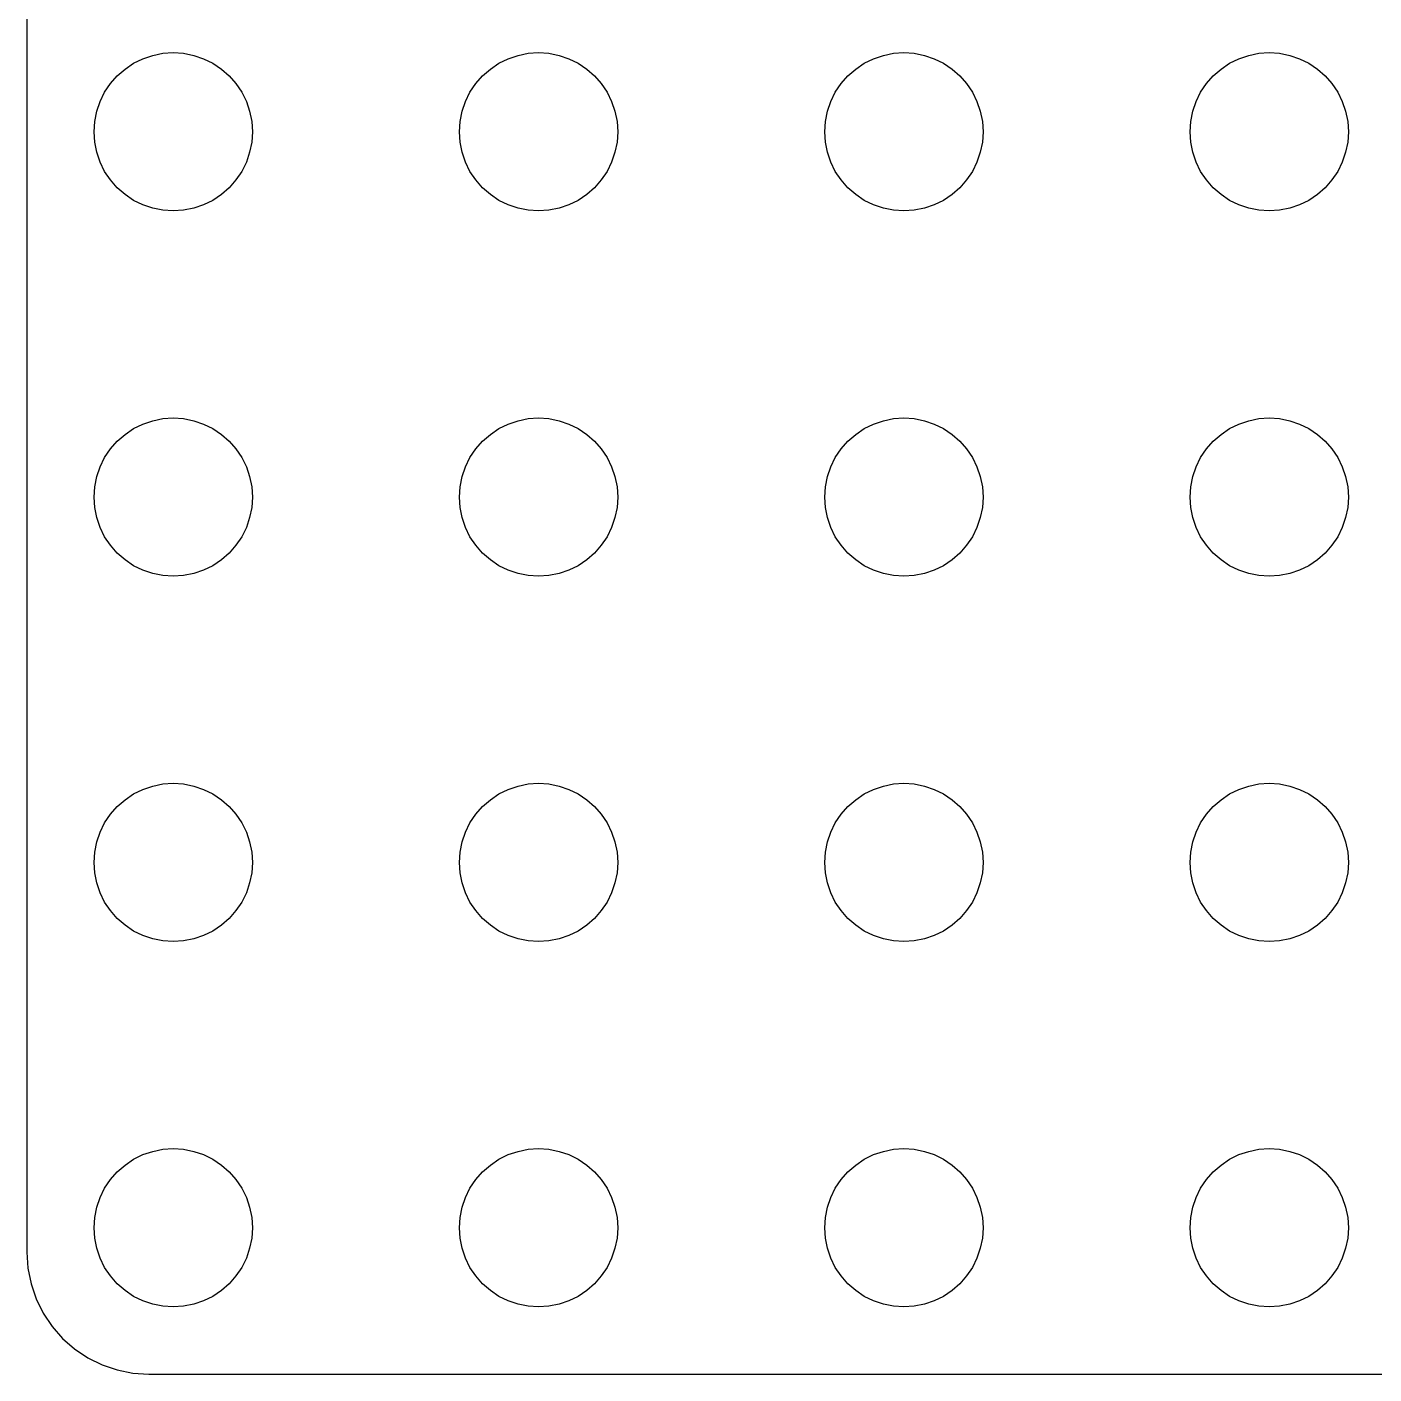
# Model space of a CAD drawing. Header units: metres. Extents: x -111 to 111, y -111 to 111.
# Drawn here: x -111 to -55.7, y -111 to -55.7 of the extents above; entities that cross this region are included whole.
import ezdxf

# ---------------------------------------------------------------- set-up
doc = ezdxf.new("R2010")
doc.units = ezdxf.units.M

msp = doc.modelspace()

# ---------------------------------------------------------------- linework, layer by layer
for p, q in [((-111.005, 106.005), (-111.005, -106.005)), ((-106.244, -56.9974), (-105.841, -56.8607)), ((-105.841, -56.8607), (-105.424, -56.7778)), ((-105.424, -56.7778), (-105, -56.75)), ((-105, -56.75), (-104.576, -56.7778)), ((-104.576, -56.7778), (-104.159, -56.8607)), ((-104.159, -56.8607), (-103.756, -56.9974)), ((-91.2437, -56.9974), (-90.8412, -56.8607)), ((-90.8412, -56.8607), (-90.4242, -56.7778)), ((-90.4242, -56.7778), (-90, -56.75)), ((-90, -56.75), (-89.5758, -56.7778)), ((-89.5758, -56.7778), (-89.1588, -56.8607)), ((-89.1588, -56.8607), (-88.7563, -56.9974)), ((-76.2437, -56.9974), (-75.8412, -56.8607)), ((-75.8412, -56.8607), (-75.4242, -56.7778)), ((-75.4242, -56.7778), (-75, -56.75)), ((-75, -56.75), (-74.5758, -56.7778)), ((-74.5758, -56.7778), (-74.1588, -56.8607)), ((-74.1588, -56.8607), (-73.7563, -56.9974)), ((-61.2437, -56.9974), (-60.8412, -56.8607)), ((-60.8412, -56.8607), (-60.4242, -56.7778)), ((-60.4242, -56.7778), (-60, -56.75)), ((-60, -56.75), (-59.5758, -56.7778)), ((-59.5758, -56.7778), (-59.1588, -56.8607)), ((-59.1588, -56.8607), (-58.7563, -56.9974)), ((-107.298, -57.7019), (-106.978, -57.4216)), ((-106.978, -57.4216), (-106.625, -57.1854)), ((-106.625, -57.1854), (-106.244, -56.9974)), ((-103.756, -56.9974), (-103.375, -57.1854)), ((-103.375, -57.1854), (-103.022, -57.4216)), ((-103.022, -57.4216), (-102.702, -57.7019)), ((-92.2981, -57.7019), (-91.9785, -57.4216)), ((-91.9785, -57.4216), (-91.625, -57.1854)), ((-91.625, -57.1854), (-91.2437, -56.9974)), ((-88.7563, -56.9974), (-88.375, -57.1854)), ((-88.375, -57.1854), (-88.0215, -57.4216)), ((-88.0215, -57.4216), (-87.7019, -57.7019)), ((-77.2981, -57.7019), (-76.9785, -57.4216)), ((-76.9785, -57.4216), (-76.625, -57.1854)), ((-76.625, -57.1854), (-76.2437, -56.9974)), ((-73.7563, -56.9974), (-73.375, -57.1854)), ((-73.375, -57.1854), (-73.0215, -57.4216)), ((-73.0215, -57.4216), (-72.7019, -57.7019)), ((-62.2981, -57.7019), (-61.9785, -57.4216)), ((-61.9785, -57.4216), (-61.625, -57.1854)), ((-61.625, -57.1854), (-61.2437, -56.9974)), ((-58.7563, -56.9974), (-58.375, -57.1854)), ((-58.375, -57.1854), (-58.0215, -57.4216)), ((-58.0215, -57.4216), (-57.7019, -57.7019)), ((-107.815, -58.375), (-107.578, -58.0215)), ((-107.578, -58.0215), (-107.298, -57.7019)), ((-102.702, -57.7019), (-102.422, -58.0215)), ((-102.422, -58.0215), (-102.185, -58.375)), ((-92.8146, -58.375), (-92.5784, -58.0215)), ((-92.5784, -58.0215), (-92.2981, -57.7019)), ((-87.7019, -57.7019), (-87.4216, -58.0215)), ((-87.4216, -58.0215), (-87.1854, -58.375)), ((-77.8146, -58.375), (-77.5784, -58.0215)), ((-77.5784, -58.0215), (-77.2981, -57.7019)), ((-72.7019, -57.7019), (-72.4216, -58.0215)), ((-72.4216, -58.0215), (-72.1854, -58.375)), ((-62.8146, -58.375), (-62.5784, -58.0215)), ((-62.5784, -58.0215), (-62.2981, -57.7019)), ((-57.7019, -57.7019), (-57.4216, -58.0215)), ((-57.4216, -58.0215), (-57.1854, -58.375)), ((-108.003, -58.7563), (-107.815, -58.375)), ((-102.185, -58.375), (-101.997, -58.7563)), ((-93.0026, -58.7563), (-92.8146, -58.375)), ((-87.1854, -58.375), (-86.9974, -58.7563)), ((-78.0026, -58.7563), (-77.8146, -58.375)), ((-72.1854, -58.375), (-71.9974, -58.7563)), ((-63.0026, -58.7563), (-62.8146, -58.375)), ((-57.1854, -58.375), (-56.9974, -58.7563)), ((-108.222, -59.5758), (-108.139, -59.1588)), ((-108.139, -59.1588), (-108.003, -58.7563)), ((-101.997, -58.7563), (-101.861, -59.1588)), ((-101.861, -59.1588), (-101.778, -59.5758)), ((-93.2222, -59.5758), (-93.1393, -59.1588)), ((-93.1393, -59.1588), (-93.0026, -58.7563)), ((-86.9974, -58.7563), (-86.8607, -59.1588)), ((-86.8607, -59.1588), (-86.7778, -59.5758)), ((-78.2222, -59.5758), (-78.1393, -59.1588)), ((-78.1393, -59.1588), (-78.0026, -58.7563)), ((-71.9974, -58.7563), (-71.8607, -59.1588)), ((-71.8607, -59.1588), (-71.7778, -59.5758)), ((-63.2222, -59.5758), (-63.1393, -59.1588)), ((-63.1393, -59.1588), (-63.0026, -58.7563)), ((-56.9974, -58.7563), (-56.8607, -59.1588)), ((-56.8607, -59.1588), (-56.7778, -59.5758)), ((-108.25, -60), (-108.222, -59.5758)), ((-101.778, -59.5758), (-101.75, -60)), ((-93.25, -60), (-93.2222, -59.5758)), ((-86.7778, -59.5758), (-86.75, -60)), ((-78.25, -60), (-78.2222, -59.5758)), ((-71.7778, -59.5758), (-71.75, -60)), ((-63.25, -60), (-63.2222, -59.5758)), ((-56.7778, -59.5758), (-56.75, -60)), ((-108.222, -60.4242), (-108.25, -60)), ((-101.75, -60), (-101.778, -60.4242)), ((-93.2222, -60.4242), (-93.25, -60)), ((-86.75, -60), (-86.7778, -60.4242)), ((-78.2222, -60.4242), (-78.25, -60)), ((-71.75, -60), (-71.7778, -60.4242)), ((-63.2222, -60.4242), (-63.25, -60)), ((-56.75, -60), (-56.7778, -60.4242)), ((-108.139, -60.8412), (-108.222, -60.4242)), ((-108.003, -61.2437), (-108.139, -60.8412)), ((-101.861, -60.8412), (-101.997, -61.2437)), ((-101.778, -60.4242), (-101.861, -60.8412)), ((-93.1393, -60.8412), (-93.2222, -60.4242)), ((-93.0026, -61.2437), (-93.1393, -60.8412)), ((-86.8607, -60.8412), (-86.9974, -61.2437)), ((-86.7778, -60.4242), (-86.8607, -60.8412)), ((-78.1393, -60.8412), (-78.2222, -60.4242)), ((-78.0026, -61.2437), (-78.1393, -60.8412)), ((-71.8607, -60.8412), (-71.9974, -61.2437)), ((-71.7778, -60.4242), (-71.8607, -60.8412)), ((-63.1393, -60.8412), (-63.2222, -60.4242)), ((-63.0026, -61.2437), (-63.1393, -60.8412)), ((-56.8607, -60.8412), (-56.9974, -61.2437)), ((-56.7778, -60.4242), (-56.8607, -60.8412)), ((-107.815, -61.625), (-108.003, -61.2437)), ((-101.997, -61.2437), (-102.185, -61.625)), ((-92.8146, -61.625), (-93.0026, -61.2437)), ((-86.9974, -61.2437), (-87.1854, -61.625)), ((-77.8146, -61.625), (-78.0026, -61.2437)), ((-71.9974, -61.2437), (-72.1854, -61.625)), ((-62.8146, -61.625), (-63.0026, -61.2437)), ((-56.9974, -61.2437), (-57.1854, -61.625)), ((-107.578, -61.9785), (-107.815, -61.625)), ((-102.185, -61.625), (-102.422, -61.9785)), ((-92.5784, -61.9785), (-92.8146, -61.625)), ((-87.1854, -61.625), (-87.4216, -61.9785)), ((-77.5784, -61.9785), (-77.8146, -61.625)), ((-72.1854, -61.625), (-72.4216, -61.9785)), ((-62.5784, -61.9785), (-62.8146, -61.625)), ((-57.1854, -61.625), (-57.4216, -61.9785)), ((-107.298, -62.2981), (-107.578, -61.9785)), ((-106.978, -62.5784), (-107.298, -62.2981)), ((-102.702, -62.2981), (-103.022, -62.5784)), ((-102.422, -61.9785), (-102.702, -62.2981)), ((-92.2981, -62.2981), (-92.5784, -61.9785)), ((-91.9785, -62.5784), (-92.2981, -62.2981)), ((-87.7019, -62.2981), (-88.0215, -62.5784)), ((-87.4216, -61.9785), (-87.7019, -62.2981)), ((-77.2981, -62.2981), (-77.5784, -61.9785)), ((-76.9785, -62.5784), (-77.2981, -62.2981)), ((-72.7019, -62.2981), (-73.0215, -62.5784)), ((-72.4216, -61.9785), (-72.7019, -62.2981)), ((-62.2981, -62.2981), (-62.5784, -61.9785)), ((-61.9785, -62.5784), (-62.2981, -62.2981)), ((-57.7019, -62.2981), (-58.0215, -62.5784)), ((-57.4216, -61.9785), (-57.7019, -62.2981)), ((-106.625, -62.8146), (-106.978, -62.5784)), ((-106.244, -63.0026), (-106.625, -62.8146)), ((-105.841, -63.1393), (-106.244, -63.0026)), ((-103.756, -63.0026), (-104.159, -63.1393)), ((-103.375, -62.8146), (-103.756, -63.0026)), ((-103.022, -62.5784), (-103.375, -62.8146)), ((-91.625, -62.8146), (-91.9785, -62.5784)), ((-91.2437, -63.0026), (-91.625, -62.8146)), ((-90.8412, -63.1393), (-91.2437, -63.0026)), ((-88.7563, -63.0026), (-89.1588, -63.1393)), ((-88.375, -62.8146), (-88.7563, -63.0026)), ((-88.0215, -62.5784), (-88.375, -62.8146)), ((-76.625, -62.8146), (-76.9785, -62.5784)), ((-76.2437, -63.0026), (-76.625, -62.8146)), ((-75.8412, -63.1393), (-76.2437, -63.0026)), ((-73.7563, -63.0026), (-74.1588, -63.1393)), ((-73.375, -62.8146), (-73.7563, -63.0026)), ((-73.0215, -62.5784), (-73.375, -62.8146)), ((-61.625, -62.8146), (-61.9785, -62.5784)), ((-61.2437, -63.0026), (-61.625, -62.8146)), ((-60.8412, -63.1393), (-61.2437, -63.0026)), ((-58.7563, -63.0026), (-59.1588, -63.1393)), ((-58.375, -62.8146), (-58.7563, -63.0026)), ((-58.0215, -62.5784), (-58.375, -62.8146)), ((-105.424, -63.2222), (-105.841, -63.1393)), ((-105, -63.25), (-105.424, -63.2222)), ((-104.576, -63.2222), (-105, -63.25)), ((-104.159, -63.1393), (-104.576, -63.2222)), ((-90.4242, -63.2222), (-90.8412, -63.1393)), ((-90, -63.25), (-90.4242, -63.2222)), ((-89.5758, -63.2222), (-90, -63.25)), ((-89.1588, -63.1393), (-89.5758, -63.2222)), ((-75.4242, -63.2222), (-75.8412, -63.1393)), ((-75, -63.25), (-75.4242, -63.2222)), ((-74.5758, -63.2222), (-75, -63.25)), ((-74.1588, -63.1393), (-74.5758, -63.2222)), ((-60.4242, -63.2222), (-60.8412, -63.1393)), ((-60, -63.25), (-60.4242, -63.2222)), ((-59.5758, -63.2222), (-60, -63.25)), ((-59.1588, -63.1393), (-59.5758, -63.2222)), ((-106.244, -71.9974), (-105.841, -71.8607)), ((-105.841, -71.8607), (-105.424, -71.7778)), ((-105.424, -71.7778), (-105, -71.75)), ((-105, -71.75), (-104.576, -71.7778)), ((-104.576, -71.7778), (-104.159, -71.8607)), ((-104.159, -71.8607), (-103.756, -71.9974)), ((-91.2437, -71.9974), (-90.8412, -71.8607)), ((-90.8412, -71.8607), (-90.4242, -71.7778)), ((-90.4242, -71.7778), (-90, -71.75)), ((-90, -71.75), (-89.5758, -71.7778)), ((-89.5758, -71.7778), (-89.1588, -71.8607)), ((-89.1588, -71.8607), (-88.7563, -71.9974)), ((-76.2437, -71.9974), (-75.8412, -71.8607)), ((-75.8412, -71.8607), (-75.4242, -71.7778)), ((-75.4242, -71.7778), (-75, -71.75)), ((-75, -71.75), (-74.5758, -71.7778)), ((-74.5758, -71.7778), (-74.1588, -71.8607)), ((-74.1588, -71.8607), (-73.7563, -71.9974)), ((-61.2437, -71.9974), (-60.8412, -71.8607)), ((-60.8412, -71.8607), (-60.4242, -71.7778)), ((-60.4242, -71.7778), (-60, -71.75)), ((-60, -71.75), (-59.5758, -71.7778)), ((-59.5758, -71.7778), (-59.1588, -71.8607)), ((-59.1588, -71.8607), (-58.7563, -71.9974)), ((-107.298, -72.7019), (-106.978, -72.4216)), ((-106.978, -72.4216), (-106.625, -72.1854)), ((-106.625, -72.1854), (-106.244, -71.9974)), ((-103.756, -71.9974), (-103.375, -72.1854)), ((-103.375, -72.1854), (-103.022, -72.4216)), ((-103.022, -72.4216), (-102.702, -72.7019)), ((-92.2981, -72.7019), (-91.9785, -72.4216)), ((-91.9785, -72.4216), (-91.625, -72.1854)), ((-91.625, -72.1854), (-91.2437, -71.9974)), ((-88.7563, -71.9974), (-88.375, -72.1854)), ((-88.375, -72.1854), (-88.0215, -72.4216)), ((-88.0215, -72.4216), (-87.7019, -72.7019)), ((-77.2981, -72.7019), (-76.9785, -72.4216)), ((-76.9785, -72.4216), (-76.625, -72.1854)), ((-76.625, -72.1854), (-76.2437, -71.9974)), ((-73.7563, -71.9974), (-73.375, -72.1854)), ((-73.375, -72.1854), (-73.0215, -72.4216)), ((-73.0215, -72.4216), (-72.7019, -72.7019)), ((-62.2981, -72.7019), (-61.9785, -72.4216)), ((-61.9785, -72.4216), (-61.625, -72.1854)), ((-61.625, -72.1854), (-61.2437, -71.9974)), ((-58.7563, -71.9974), (-58.375, -72.1854)), ((-58.375, -72.1854), (-58.0215, -72.4216)), ((-58.0215, -72.4216), (-57.7019, -72.7019)), ((-107.578, -73.0215), (-107.298, -72.7019)), ((-102.702, -72.7019), (-102.422, -73.0215)), ((-92.5784, -73.0215), (-92.2981, -72.7019)), ((-87.7019, -72.7019), (-87.4216, -73.0215)), ((-77.5784, -73.0215), (-77.2981, -72.7019)), ((-72.7019, -72.7019), (-72.4216, -73.0215)), ((-62.5784, -73.0215), (-62.2981, -72.7019)), ((-57.7019, -72.7019), (-57.4216, -73.0215)), ((-108.003, -73.7563), (-107.815, -73.375)), ((-107.815, -73.375), (-107.578, -73.0215)), ((-102.422, -73.0215), (-102.185, -73.375)), ((-102.185, -73.375), (-101.997, -73.7563)), ((-93.0026, -73.7563), (-92.8146, -73.375)), ((-92.8146, -73.375), (-92.5784, -73.0215)), ((-87.4216, -73.0215), (-87.1854, -73.375)), ((-87.1854, -73.375), (-86.9974, -73.7563)), ((-78.0026, -73.7563), (-77.8146, -73.375)), ((-77.8146, -73.375), (-77.5784, -73.0215)), ((-72.4216, -73.0215), (-72.1854, -73.375)), ((-72.1854, -73.375), (-71.9974, -73.7563)), ((-63.0026, -73.7563), (-62.8146, -73.375)), ((-62.8146, -73.375), (-62.5784, -73.0215)), ((-57.4216, -73.0215), (-57.1854, -73.375)), ((-57.1854, -73.375), (-56.9974, -73.7563)), ((-108.139, -74.1588), (-108.003, -73.7563)), ((-101.997, -73.7563), (-101.861, -74.1588)), ((-93.1393, -74.1588), (-93.0026, -73.7563)), ((-86.9974, -73.7563), (-86.8607, -74.1588)), ((-78.1393, -74.1588), (-78.0026, -73.7563)), ((-71.9974, -73.7563), (-71.8607, -74.1588)), ((-63.1393, -74.1588), (-63.0026, -73.7563)), ((-56.9974, -73.7563), (-56.8607, -74.1588)), ((-108.25, -75), (-108.222, -74.5758)), ((-108.222, -74.5758), (-108.139, -74.1588)), ((-101.861, -74.1588), (-101.778, -74.5758)), ((-101.778, -74.5758), (-101.75, -75)), ((-93.25, -75), (-93.2222, -74.5758)), ((-93.2222, -74.5758), (-93.1393, -74.1588)), ((-86.8607, -74.1588), (-86.7778, -74.5758)), ((-86.7778, -74.5758), (-86.75, -75)), ((-78.25, -75), (-78.2222, -74.5758)), ((-78.2222, -74.5758), (-78.1393, -74.1588)), ((-71.8607, -74.1588), (-71.7778, -74.5758)), ((-71.7778, -74.5758), (-71.75, -75)), ((-63.25, -75), (-63.2222, -74.5758)), ((-63.2222, -74.5758), (-63.1393, -74.1588)), ((-56.8607, -74.1588), (-56.7778, -74.5758)), ((-56.7778, -74.5758), (-56.75, -75)), ((-108.222, -75.4242), (-108.25, -75)), ((-101.75, -75), (-101.778, -75.4242)), ((-93.2222, -75.4242), (-93.25, -75)), ((-86.75, -75), (-86.7778, -75.4242)), ((-78.2222, -75.4242), (-78.25, -75)), ((-71.75, -75), (-71.7778, -75.4242)), ((-63.2222, -75.4242), (-63.25, -75)), ((-56.75, -75), (-56.7778, -75.4242)), ((-108.139, -75.8412), (-108.222, -75.4242)), ((-101.778, -75.4242), (-101.861, -75.8412)), ((-93.1393, -75.8412), (-93.2222, -75.4242)), ((-86.7778, -75.4242), (-86.8607, -75.8412)), ((-78.1393, -75.8412), (-78.2222, -75.4242)), ((-71.7778, -75.4242), (-71.8607, -75.8412)), ((-63.1393, -75.8412), (-63.2222, -75.4242)), ((-56.7778, -75.4242), (-56.8607, -75.8412)), ((-108.003, -76.2437), (-108.139, -75.8412)), ((-107.815, -76.625), (-108.003, -76.2437)), ((-101.997, -76.2437), (-102.185, -76.625)), ((-101.861, -75.8412), (-101.997, -76.2437)), ((-93.0026, -76.2437), (-93.1393, -75.8412)), ((-92.8146, -76.625), (-93.0026, -76.2437)), ((-86.9974, -76.2437), (-87.1854, -76.625)), ((-86.8607, -75.8412), (-86.9974, -76.2437)), ((-78.0026, -76.2437), (-78.1393, -75.8412)), ((-77.8146, -76.625), (-78.0026, -76.2437)), ((-71.9974, -76.2437), (-72.1854, -76.625)), ((-71.8607, -75.8412), (-71.9974, -76.2437)), ((-63.0026, -76.2437), (-63.1393, -75.8412)), ((-62.8146, -76.625), (-63.0026, -76.2437)), ((-56.9974, -76.2437), (-57.1854, -76.625)), ((-56.8607, -75.8412), (-56.9974, -76.2437)), ((-107.578, -76.9785), (-107.815, -76.625)), ((-102.185, -76.625), (-102.422, -76.9785)), ((-92.5784, -76.9785), (-92.8146, -76.625)), ((-87.1854, -76.625), (-87.4216, -76.9785)), ((-77.5784, -76.9785), (-77.8146, -76.625)), ((-72.1854, -76.625), (-72.4216, -76.9785)), ((-62.5784, -76.9785), (-62.8146, -76.625)), ((-57.1854, -76.625), (-57.4216, -76.9785)), ((-107.298, -77.2981), (-107.578, -76.9785)), ((-106.978, -77.5784), (-107.298, -77.2981)), ((-102.702, -77.2981), (-103.022, -77.5784)), ((-102.422, -76.9785), (-102.702, -77.2981)), ((-92.2981, -77.2981), (-92.5784, -76.9785)), ((-91.9785, -77.5784), (-92.2981, -77.2981)), ((-87.7019, -77.2981), (-88.0215, -77.5784)), ((-87.4216, -76.9785), (-87.7019, -77.2981)), ((-77.2981, -77.2981), (-77.5784, -76.9785)), ((-76.9785, -77.5784), (-77.2981, -77.2981)), ((-72.7019, -77.2981), (-73.0215, -77.5784)), ((-72.4216, -76.9785), (-72.7019, -77.2981)), ((-62.2981, -77.2981), (-62.5784, -76.9785)), ((-61.9785, -77.5784), (-62.2981, -77.2981)), ((-57.7019, -77.2981), (-58.0215, -77.5784)), ((-57.4216, -76.9785), (-57.7019, -77.2981)), ((-106.625, -77.8146), (-106.978, -77.5784)), ((-106.244, -78.0026), (-106.625, -77.8146)), ((-103.375, -77.8146), (-103.756, -78.0026)), ((-103.022, -77.5784), (-103.375, -77.8146)), ((-91.625, -77.8146), (-91.9785, -77.5784)), ((-91.2437, -78.0026), (-91.625, -77.8146)), ((-88.375, -77.8146), (-88.7563, -78.0026)), ((-88.0215, -77.5784), (-88.375, -77.8146)), ((-76.625, -77.8146), (-76.9785, -77.5784)), ((-76.2437, -78.0026), (-76.625, -77.8146)), ((-73.375, -77.8146), (-73.7563, -78.0026)), ((-73.0215, -77.5784), (-73.375, -77.8146)), ((-61.625, -77.8146), (-61.9785, -77.5784)), ((-61.2437, -78.0026), (-61.625, -77.8146)), ((-58.375, -77.8146), (-58.7563, -78.0026)), ((-58.0215, -77.5784), (-58.375, -77.8146)), ((-105.841, -78.1393), (-106.244, -78.0026)), ((-105.424, -78.2222), (-105.841, -78.1393)), ((-105, -78.25), (-105.424, -78.2222)), ((-104.576, -78.2222), (-105, -78.25)), ((-104.159, -78.1393), (-104.576, -78.2222)), ((-103.756, -78.0026), (-104.159, -78.1393)), ((-90.8412, -78.1393), (-91.2437, -78.0026)), ((-90.4242, -78.2222), (-90.8412, -78.1393)), ((-90, -78.25), (-90.4242, -78.2222)), ((-89.5758, -78.2222), (-90, -78.25)), ((-89.1588, -78.1393), (-89.5758, -78.2222)), ((-88.7563, -78.0026), (-89.1588, -78.1393)), ((-75.8412, -78.1393), (-76.2437, -78.0026)), ((-75.4242, -78.2222), (-75.8412, -78.1393)), ((-75, -78.25), (-75.4242, -78.2222)), ((-74.5758, -78.2222), (-75, -78.25)), ((-74.1588, -78.1393), (-74.5758, -78.2222)), ((-73.7563, -78.0026), (-74.1588, -78.1393)), ((-60.8412, -78.1393), (-61.2437, -78.0026)), ((-60.4242, -78.2222), (-60.8412, -78.1393)), ((-60, -78.25), (-60.4242, -78.2222)), ((-59.5758, -78.2222), (-60, -78.25)), ((-59.1588, -78.1393), (-59.5758, -78.2222)), ((-58.7563, -78.0026), (-59.1588, -78.1393)), ((-105.841, -86.8607), (-105.424, -86.7778)), ((-105.424, -86.7778), (-105, -86.75)), ((-105, -86.75), (-104.576, -86.7778)), ((-104.576, -86.7778), (-104.159, -86.8607)), ((-90.8412, -86.8607), (-90.4242, -86.7778)), ((-90.4242, -86.7778), (-90, -86.75)), ((-90, -86.75), (-89.5758, -86.7778)), ((-89.5758, -86.7778), (-89.1588, -86.8607)), ((-75.8412, -86.8607), (-75.4242, -86.7778)), ((-75.4242, -86.7778), (-75, -86.75)), ((-75, -86.75), (-74.5758, -86.7778)), ((-74.5758, -86.7778), (-74.1588, -86.8607)), ((-60.8412, -86.8607), (-60.4242, -86.7778)), ((-60.4242, -86.7778), (-60, -86.75)), ((-60, -86.75), (-59.5758, -86.7778)), ((-59.5758, -86.7778), (-59.1588, -86.8607)), ((-106.978, -87.4216), (-106.625, -87.1854)), ((-106.625, -87.1854), (-106.244, -86.9974)), ((-106.244, -86.9974), (-105.841, -86.8607)), ((-104.159, -86.8607), (-103.756, -86.9974)), ((-103.756, -86.9974), (-103.375, -87.1854)), ((-103.375, -87.1854), (-103.022, -87.4216)), ((-91.9785, -87.4216), (-91.625, -87.1854)), ((-91.625, -87.1854), (-91.2437, -86.9974)), ((-91.2437, -86.9974), (-90.8412, -86.8607)), ((-89.1588, -86.8607), (-88.7563, -86.9974)), ((-88.7563, -86.9974), (-88.375, -87.1854)), ((-88.375, -87.1854), (-88.0215, -87.4216)), ((-76.9785, -87.4216), (-76.625, -87.1854)), ((-76.625, -87.1854), (-76.2437, -86.9974)), ((-76.2437, -86.9974), (-75.8412, -86.8607)), ((-74.1588, -86.8607), (-73.7563, -86.9974)), ((-73.7563, -86.9974), (-73.375, -87.1854)), ((-73.375, -87.1854), (-73.0215, -87.4216)), ((-61.9785, -87.4216), (-61.625, -87.1854)), ((-61.625, -87.1854), (-61.2437, -86.9974)), ((-61.2437, -86.9974), (-60.8412, -86.8607)), ((-59.1588, -86.8607), (-58.7563, -86.9974)), ((-58.7563, -86.9974), (-58.375, -87.1854)), ((-58.375, -87.1854), (-58.0215, -87.4216)), ((-107.578, -88.0215), (-107.298, -87.7019)), ((-107.298, -87.7019), (-106.978, -87.4216)), ((-103.022, -87.4216), (-102.702, -87.7019)), ((-102.702, -87.7019), (-102.422, -88.0215)), ((-92.5784, -88.0215), (-92.2981, -87.7019)), ((-92.2981, -87.7019), (-91.9785, -87.4216)), ((-88.0215, -87.4216), (-87.7019, -87.7019)), ((-87.7019, -87.7019), (-87.4216, -88.0215)), ((-77.5784, -88.0215), (-77.2981, -87.7019)), ((-77.2981, -87.7019), (-76.9785, -87.4216)), ((-73.0215, -87.4216), (-72.7019, -87.7019)), ((-72.7019, -87.7019), (-72.4216, -88.0215)), ((-62.5784, -88.0215), (-62.2981, -87.7019)), ((-62.2981, -87.7019), (-61.9785, -87.4216)), ((-58.0215, -87.4216), (-57.7019, -87.7019)), ((-57.7019, -87.7019), (-57.4216, -88.0215)), ((-108.003, -88.7563), (-107.815, -88.375)), ((-107.815, -88.375), (-107.578, -88.0215)), ((-102.422, -88.0215), (-102.185, -88.375)), ((-102.185, -88.375), (-101.997, -88.7563)), ((-93.0026, -88.7563), (-92.8146, -88.375)), ((-92.8146, -88.375), (-92.5784, -88.0215)), ((-87.4216, -88.0215), (-87.1854, -88.375)), ((-87.1854, -88.375), (-86.9974, -88.7563)), ((-78.0026, -88.7563), (-77.8146, -88.375)), ((-77.8146, -88.375), (-77.5784, -88.0215)), ((-72.4216, -88.0215), (-72.1854, -88.375)), ((-72.1854, -88.375), (-71.9974, -88.7563)), ((-63.0026, -88.7563), (-62.8146, -88.375)), ((-62.8146, -88.375), (-62.5784, -88.0215)), ((-57.4216, -88.0215), (-57.1854, -88.375)), ((-57.1854, -88.375), (-56.9974, -88.7563)), ((-108.139, -89.1588), (-108.003, -88.7563)), ((-101.997, -88.7563), (-101.861, -89.1588)), ((-93.1393, -89.1588), (-93.0026, -88.7563)), ((-86.9974, -88.7563), (-86.8607, -89.1588)), ((-78.1393, -89.1588), (-78.0026, -88.7563)), ((-71.9974, -88.7563), (-71.8607, -89.1588)), ((-63.1393, -89.1588), (-63.0026, -88.7563)), ((-56.9974, -88.7563), (-56.8607, -89.1588)), ((-108.25, -90), (-108.222, -89.5758)), ((-108.222, -89.5758), (-108.139, -89.1588)), ((-101.861, -89.1588), (-101.778, -89.5758)), ((-101.778, -89.5758), (-101.75, -90)), ((-93.25, -90), (-93.2222, -89.5758)), ((-93.2222, -89.5758), (-93.1393, -89.1588)), ((-86.8607, -89.1588), (-86.7778, -89.5758)), ((-86.7778, -89.5758), (-86.75, -90)), ((-78.25, -90), (-78.2222, -89.5758)), ((-78.2222, -89.5758), (-78.1393, -89.1588)), ((-71.8607, -89.1588), (-71.7778, -89.5758)), ((-71.7778, -89.5758), (-71.75, -90)), ((-63.25, -90), (-63.2222, -89.5758)), ((-63.2222, -89.5758), (-63.1393, -89.1588)), ((-56.8607, -89.1588), (-56.7778, -89.5758)), ((-56.7778, -89.5758), (-56.75, -90)), ((-108.222, -90.4242), (-108.25, -90)), ((-101.75, -90), (-101.778, -90.4242)), ((-93.2222, -90.4242), (-93.25, -90)), ((-86.75, -90), (-86.7778, -90.4242)), ((-78.2222, -90.4242), (-78.25, -90)), ((-71.75, -90), (-71.7778, -90.4242)), ((-63.2222, -90.4242), (-63.25, -90)), ((-56.75, -90), (-56.7778, -90.4242)), ((-108.139, -90.8412), (-108.222, -90.4242)), ((-101.778, -90.4242), (-101.861, -90.8412)), ((-93.1393, -90.8412), (-93.2222, -90.4242)), ((-86.7778, -90.4242), (-86.8607, -90.8412)), ((-78.1393, -90.8412), (-78.2222, -90.4242)), ((-71.7778, -90.4242), (-71.8607, -90.8412)), ((-63.1393, -90.8412), (-63.2222, -90.4242)), ((-56.7778, -90.4242), (-56.8607, -90.8412)), ((-108.003, -91.2437), (-108.139, -90.8412)), ((-107.815, -91.625), (-108.003, -91.2437)), ((-101.997, -91.2437), (-102.185, -91.625)), ((-101.861, -90.8412), (-101.997, -91.2437)), ((-93.0026, -91.2437), (-93.1393, -90.8412)), ((-92.8146, -91.625), (-93.0026, -91.2437)), ((-86.9974, -91.2437), (-87.1854, -91.625)), ((-86.8607, -90.8412), (-86.9974, -91.2437)), ((-78.0026, -91.2437), (-78.1393, -90.8412)), ((-77.8146, -91.625), (-78.0026, -91.2437)), ((-71.9974, -91.2437), (-72.1854, -91.625)), ((-71.8607, -90.8412), (-71.9974, -91.2437)), ((-63.0026, -91.2437), (-63.1393, -90.8412)), ((-62.8146, -91.625), (-63.0026, -91.2437)), ((-56.9974, -91.2437), (-57.1854, -91.625)), ((-56.8607, -90.8412), (-56.9974, -91.2437)), ((-107.578, -91.9785), (-107.815, -91.625)), ((-102.185, -91.625), (-102.422, -91.9785)), ((-92.5784, -91.9785), (-92.8146, -91.625)), ((-87.1854, -91.625), (-87.4216, -91.9785)), ((-77.5784, -91.9785), (-77.8146, -91.625)), ((-72.1854, -91.625), (-72.4216, -91.9785)), ((-62.5784, -91.9785), (-62.8146, -91.625)), ((-57.1854, -91.625), (-57.4216, -91.9785)), ((-107.298, -92.2981), (-107.578, -91.9785)), ((-106.978, -92.5784), (-107.298, -92.2981)), ((-102.702, -92.2981), (-103.022, -92.5784)), ((-102.422, -91.9785), (-102.702, -92.2981)), ((-92.2981, -92.2981), (-92.5784, -91.9785)), ((-91.9785, -92.5784), (-92.2981, -92.2981)), ((-87.7019, -92.2981), (-88.0215, -92.5784)), ((-87.4216, -91.9785), (-87.7019, -92.2981)), ((-77.2981, -92.2981), (-77.5784, -91.9785)), ((-76.9785, -92.5784), (-77.2981, -92.2981)), ((-72.7019, -92.2981), (-73.0215, -92.5784)), ((-72.4216, -91.9785), (-72.7019, -92.2981)), ((-62.2981, -92.2981), (-62.5784, -91.9785)), ((-61.9785, -92.5784), (-62.2981, -92.2981)), ((-57.7019, -92.2981), (-58.0215, -92.5784)), ((-57.4216, -91.9785), (-57.7019, -92.2981)), ((-106.625, -92.8146), (-106.978, -92.5784)), ((-106.244, -93.0026), (-106.625, -92.8146)), ((-103.375, -92.8146), (-103.756, -93.0026)), ((-103.022, -92.5784), (-103.375, -92.8146)), ((-91.625, -92.8146), (-91.9785, -92.5784)), ((-91.2437, -93.0026), (-91.625, -92.8146)), ((-88.375, -92.8146), (-88.7563, -93.0026)), ((-88.0215, -92.5784), (-88.375, -92.8146)), ((-76.625, -92.8146), (-76.9785, -92.5784)), ((-76.2437, -93.0026), (-76.625, -92.8146)), ((-73.375, -92.8146), (-73.7563, -93.0026)), ((-73.0215, -92.5784), (-73.375, -92.8146)), ((-61.625, -92.8146), (-61.9785, -92.5784)), ((-61.2437, -93.0026), (-61.625, -92.8146)), ((-58.375, -92.8146), (-58.7563, -93.0026)), ((-58.0215, -92.5784), (-58.375, -92.8146)), ((-105.841, -93.1393), (-106.244, -93.0026)), ((-105.424, -93.2222), (-105.841, -93.1393)), ((-105, -93.25), (-105.424, -93.2222)), ((-104.576, -93.2222), (-105, -93.25)), ((-104.159, -93.1393), (-104.576, -93.2222)), ((-103.756, -93.0026), (-104.159, -93.1393)), ((-90.8412, -93.1393), (-91.2437, -93.0026)), ((-90.4242, -93.2222), (-90.8412, -93.1393)), ((-90, -93.25), (-90.4242, -93.2222)), ((-89.5758, -93.2222), (-90, -93.25)), ((-89.1588, -93.1393), (-89.5758, -93.2222)), ((-88.7563, -93.0026), (-89.1588, -93.1393)), ((-75.8412, -93.1393), (-76.2437, -93.0026)), ((-75.4242, -93.2222), (-75.8412, -93.1393)), ((-75, -93.25), (-75.4242, -93.2222)), ((-74.5758, -93.2222), (-75, -93.25)), ((-74.1588, -93.1393), (-74.5758, -93.2222)), ((-73.7563, -93.0026), (-74.1588, -93.1393)), ((-60.8412, -93.1393), (-61.2437, -93.0026)), ((-60.4242, -93.2222), (-60.8412, -93.1393)), ((-60, -93.25), (-60.4242, -93.2222)), ((-59.5758, -93.2222), (-60, -93.25)), ((-59.1588, -93.1393), (-59.5758, -93.2222)), ((-58.7563, -93.0026), (-59.1588, -93.1393)), ((-105.424, -101.778), (-105, -101.75)), ((-105, -101.75), (-104.576, -101.778)), ((-90.4242, -101.778), (-90, -101.75)), ((-90, -101.75), (-89.5758, -101.778)), ((-75.4242, -101.778), (-75, -101.75)), ((-75, -101.75), (-74.5758, -101.778)), ((-60.4242, -101.778), (-60, -101.75)), ((-60, -101.75), (-59.5758, -101.778)), ((-106.978, -102.422), (-106.625, -102.185)), ((-106.625, -102.185), (-106.244, -101.997)), ((-106.244, -101.997), (-105.841, -101.861)), ((-105.841, -101.861), (-105.424, -101.778)), ((-104.576, -101.778), (-104.159, -101.861)), ((-104.159, -101.861), (-103.756, -101.997)), ((-103.756, -101.997), (-103.375, -102.185)), ((-103.375, -102.185), (-103.022, -102.422)), ((-91.9785, -102.422), (-91.625, -102.185)), ((-91.625, -102.185), (-91.2437, -101.997)), ((-91.2437, -101.997), (-90.8412, -101.861)), ((-90.8412, -101.861), (-90.4242, -101.778)), ((-89.5758, -101.778), (-89.1588, -101.861)), ((-89.1588, -101.861), (-88.7563, -101.997)), ((-88.7563, -101.997), (-88.375, -102.185)), ((-88.375, -102.185), (-88.0215, -102.422)), ((-76.9785, -102.422), (-76.625, -102.185)), ((-76.625, -102.185), (-76.2437, -101.997)), ((-76.2437, -101.997), (-75.8412, -101.861)), ((-75.8412, -101.861), (-75.4242, -101.778)), ((-74.5758, -101.778), (-74.1588, -101.861)), ((-74.1588, -101.861), (-73.7563, -101.997)), ((-73.7563, -101.997), (-73.375, -102.185)), ((-73.375, -102.185), (-73.0215, -102.422)), ((-61.9785, -102.422), (-61.625, -102.185)), ((-61.625, -102.185), (-61.2437, -101.997)), ((-61.2437, -101.997), (-60.8412, -101.861)), ((-60.8412, -101.861), (-60.4242, -101.778)), ((-59.5758, -101.778), (-59.1588, -101.861)), ((-59.1588, -101.861), (-58.7563, -101.997)), ((-58.7563, -101.997), (-58.375, -102.185)), ((-58.375, -102.185), (-58.0215, -102.422)), ((-107.578, -103.022), (-107.298, -102.702)), ((-107.298, -102.702), (-106.978, -102.422)), ((-103.022, -102.422), (-102.702, -102.702)), ((-102.702, -102.702), (-102.422, -103.022)), ((-92.5784, -103.022), (-92.2981, -102.702)), ((-92.2981, -102.702), (-91.9785, -102.422)), ((-88.0215, -102.422), (-87.7019, -102.702)), ((-87.7019, -102.702), (-87.4216, -103.022)), ((-77.5784, -103.022), (-77.2981, -102.702)), ((-77.2981, -102.702), (-76.9785, -102.422)), ((-73.0215, -102.422), (-72.7019, -102.702)), ((-72.7019, -102.702), (-72.4216, -103.022)), ((-62.5784, -103.022), (-62.2981, -102.702)), ((-62.2981, -102.702), (-61.9785, -102.422)), ((-58.0215, -102.422), (-57.7019, -102.702)), ((-57.7019, -102.702), (-57.4216, -103.022)), ((-108.003, -103.756), (-107.815, -103.375)), ((-107.815, -103.375), (-107.578, -103.022)), ((-102.422, -103.022), (-102.185, -103.375)), ((-102.185, -103.375), (-101.997, -103.756)), ((-93.0026, -103.756), (-92.8146, -103.375)), ((-92.8146, -103.375), (-92.5784, -103.022)), ((-87.4216, -103.022), (-87.1854, -103.375)), ((-87.1854, -103.375), (-86.9974, -103.756)), ((-78.0026, -103.756), (-77.8146, -103.375)), ((-77.8146, -103.375), (-77.5784, -103.022)), ((-72.4216, -103.022), (-72.1854, -103.375)), ((-72.1854, -103.375), (-71.9974, -103.756)), ((-63.0026, -103.756), (-62.8146, -103.375)), ((-62.8146, -103.375), (-62.5784, -103.022)), ((-57.4216, -103.022), (-57.1854, -103.375)), ((-57.1854, -103.375), (-56.9974, -103.756)), ((-108.139, -104.159), (-108.003, -103.756)), ((-101.997, -103.756), (-101.861, -104.159)), ((-93.1393, -104.159), (-93.0026, -103.756)), ((-86.9974, -103.756), (-86.8607, -104.159)), ((-78.1393, -104.159), (-78.0026, -103.756)), ((-71.9974, -103.756), (-71.8607, -104.159)), ((-63.1393, -104.159), (-63.0026, -103.756)), ((-56.9974, -103.756), (-56.8607, -104.159)), ((-108.222, -104.576), (-108.139, -104.159)), ((-101.861, -104.159), (-101.778, -104.576)), ((-93.2222, -104.576), (-93.1393, -104.159)), ((-86.8607, -104.159), (-86.7778, -104.576)), ((-78.2222, -104.576), (-78.1393, -104.159)), ((-71.8607, -104.159), (-71.7778, -104.576)), ((-63.2222, -104.576), (-63.1393, -104.159)), ((-56.8607, -104.159), (-56.7778, -104.576)), ((-108.25, -105), (-108.222, -104.576)), ((-108.222, -105.424), (-108.25, -105)), ((-101.778, -104.576), (-101.75, -105)), ((-101.75, -105), (-101.778, -105.424)), ((-93.25, -105), (-93.2222, -104.576)), ((-93.2222, -105.424), (-93.25, -105)), ((-86.7778, -104.576), (-86.75, -105)), ((-86.75, -105), (-86.7778, -105.424)), ((-78.25, -105), (-78.2222, -104.576)), ((-78.2222, -105.424), (-78.25, -105)), ((-71.7778, -104.576), (-71.75, -105)), ((-71.75, -105), (-71.7778, -105.424)), ((-63.25, -105), (-63.2222, -104.576)), ((-63.2222, -105.424), (-63.25, -105)), ((-56.7778, -104.576), (-56.75, -105)), ((-56.75, -105), (-56.7778, -105.424)), ((-108.139, -105.841), (-108.222, -105.424)), ((-101.778, -105.424), (-101.861, -105.841)), ((-93.1393, -105.841), (-93.2222, -105.424)), ((-86.7778, -105.424), (-86.8607, -105.841)), ((-78.1393, -105.841), (-78.2222, -105.424)), ((-71.7778, -105.424), (-71.8607, -105.841)), ((-63.1393, -105.841), (-63.2222, -105.424)), ((-56.7778, -105.424), (-56.8607, -105.841)), ((-111.005, -106.005), (-110.962, -106.658)), ((-108.003, -106.244), (-108.139, -105.841)), ((-101.861, -105.841), (-101.997, -106.244)), ((-93.0026, -106.244), (-93.1393, -105.841)), ((-86.8607, -105.841), (-86.9974, -106.244)), ((-78.0026, -106.244), (-78.1393, -105.841)), ((-71.8607, -105.841), (-71.9974, -106.244)), ((-63.0026, -106.244), (-63.1393, -105.841)), ((-56.8607, -105.841), (-56.9974, -106.244)), ((-110.962, -106.658), (-110.835, -107.299)), ((-107.815, -106.625), (-108.003, -106.244)), ((-107.578, -106.978), (-107.815, -106.625)), ((-102.185, -106.625), (-102.422, -106.978)), ((-101.997, -106.244), (-102.185, -106.625)), ((-92.8146, -106.625), (-93.0026, -106.244)), ((-92.5784, -106.978), (-92.8146, -106.625)), ((-87.1854, -106.625), (-87.4216, -106.978)), ((-86.9974, -106.244), (-87.1854, -106.625)), ((-77.8146, -106.625), (-78.0026, -106.244)), ((-77.5784, -106.978), (-77.8146, -106.625)), ((-72.1854, -106.625), (-72.4216, -106.978)), ((-71.9974, -106.244), (-72.1854, -106.625)), ((-62.8146, -106.625), (-63.0026, -106.244)), ((-62.5784, -106.978), (-62.8146, -106.625)), ((-57.1854, -106.625), (-57.4216, -106.978)), ((-56.9974, -106.244), (-57.1854, -106.625)), ((-110.835, -107.299), (-110.624, -107.918)), ((-107.298, -107.298), (-107.578, -106.978)), ((-106.978, -107.578), (-107.298, -107.298)), ((-102.702, -107.298), (-103.022, -107.578)), ((-102.422, -106.978), (-102.702, -107.298)), ((-92.2981, -107.298), (-92.5784, -106.978)), ((-91.9785, -107.578), (-92.2981, -107.298)), ((-87.7019, -107.298), (-88.0215, -107.578)), ((-87.4216, -106.978), (-87.7019, -107.298)), ((-77.2981, -107.298), (-77.5784, -106.978)), ((-76.9785, -107.578), (-77.2981, -107.298)), ((-72.7019, -107.298), (-73.0215, -107.578)), ((-72.4216, -106.978), (-72.7019, -107.298)), ((-62.2981, -107.298), (-62.5784, -106.978)), ((-61.9785, -107.578), (-62.2981, -107.298)), ((-57.7019, -107.298), (-58.0215, -107.578)), ((-57.4216, -106.978), (-57.7019, -107.298)), ((-106.625, -107.815), (-106.978, -107.578)), ((-106.244, -108.003), (-106.625, -107.815)), ((-103.375, -107.815), (-103.756, -108.003)), ((-103.022, -107.578), (-103.375, -107.815)), ((-91.625, -107.815), (-91.9785, -107.578)), ((-91.2437, -108.003), (-91.625, -107.815)), ((-88.375, -107.815), (-88.7563, -108.003)), ((-88.0215, -107.578), (-88.375, -107.815)), ((-76.625, -107.815), (-76.9785, -107.578)), ((-76.2437, -108.003), (-76.625, -107.815)), ((-73.375, -107.815), (-73.7563, -108.003)), ((-73.0215, -107.578), (-73.375, -107.815)), ((-61.625, -107.815), (-61.9785, -107.578)), ((-61.2437, -108.003), (-61.625, -107.815)), ((-58.375, -107.815), (-58.7563, -108.003)), ((-58.0215, -107.578), (-58.375, -107.815)), ((-110.624, -107.918), (-110.335, -108.505)), ((-105.841, -108.139), (-106.244, -108.003)), ((-105.424, -108.222), (-105.841, -108.139)), ((-105, -108.25), (-105.424, -108.222)), ((-104.576, -108.222), (-105, -108.25)), ((-104.159, -108.139), (-104.576, -108.222)), ((-103.756, -108.003), (-104.159, -108.139)), ((-90.8412, -108.139), (-91.2437, -108.003)), ((-90.4242, -108.222), (-90.8412, -108.139)), ((-90, -108.25), (-90.4242, -108.222)), ((-89.5758, -108.222), (-90, -108.25)), ((-89.1588, -108.139), (-89.5758, -108.222)), ((-88.7563, -108.003), (-89.1588, -108.139)), ((-75.8412, -108.139), (-76.2437, -108.003)), ((-75.4242, -108.222), (-75.8412, -108.139)), ((-75, -108.25), (-75.4242, -108.222)), ((-74.5758, -108.222), (-75, -108.25)), ((-74.1588, -108.139), (-74.5758, -108.222)), ((-73.7563, -108.003), (-74.1588, -108.139)), ((-60.8412, -108.139), (-61.2437, -108.003)), ((-60.4242, -108.222), (-60.8412, -108.139)), ((-60, -108.25), (-60.4242, -108.222)), ((-59.5758, -108.222), (-60, -108.25)), ((-59.1588, -108.139), (-59.5758, -108.222)), ((-58.7563, -108.003), (-59.1588, -108.139)), ((-110.335, -108.505), (-109.972, -109.049)), ((-109.972, -109.049), (-109.541, -109.541)), ((-109.541, -109.541), (-109.049, -109.972)), ((-109.049, -109.972), (-108.505, -110.335)), ((-108.505, -110.335), (-107.918, -110.624)), ((-107.918, -110.624), (-107.299, -110.835)), ((-107.299, -110.835), (-106.658, -110.962)), ((-106.658, -110.962), (-106.005, -111.005)), ((-106.005, -111.005), (106.005, -111.005))]:
    msp.add_line(p, q)

doc.saveas('drawing.dxf')
